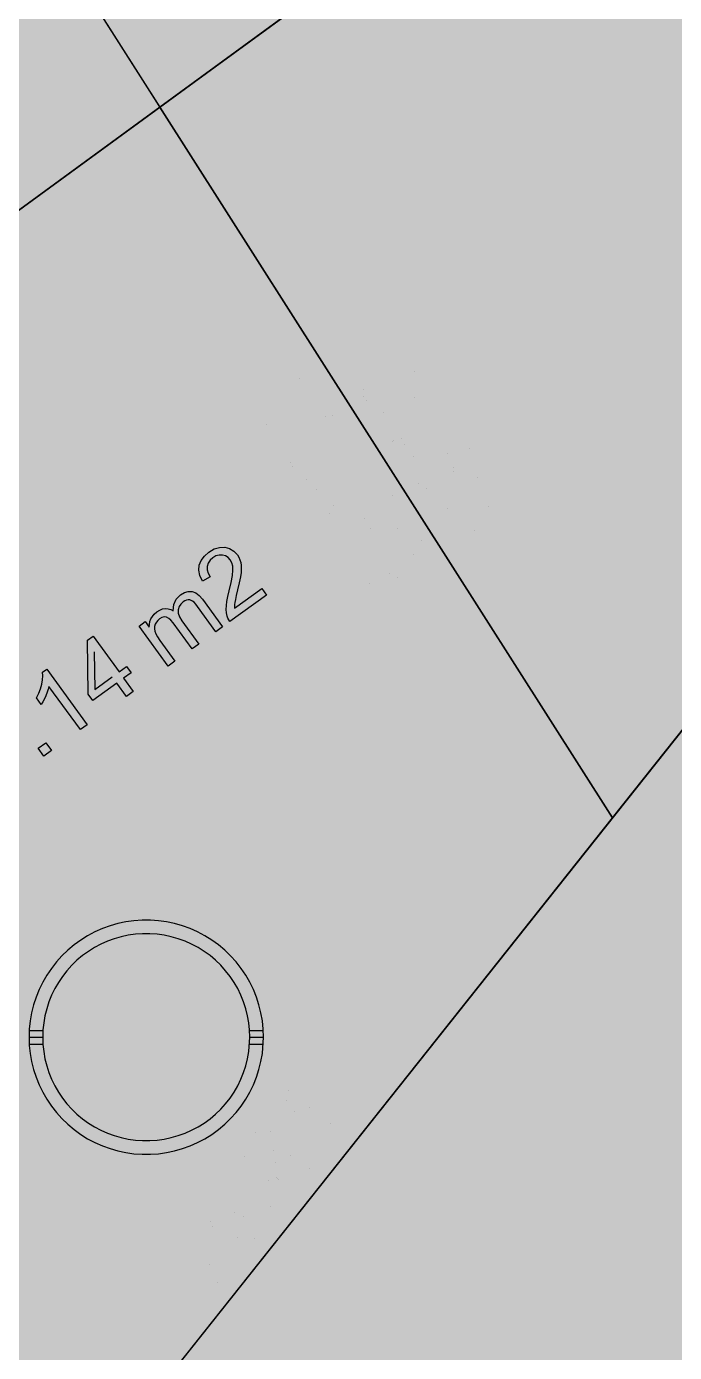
# Model space of a CAD drawing. Extents: x -5280327 to 29700, y -3925683 to 5564800.
# Drawn here: x 20652 to 21023, y 5050 to 5810 of the extents above; entities that cross this region are included whole.
import ezdxf

# ---------------------------------------------------------------- set-up
doc = ezdxf.new("R2010")
doc.units = 0
doc.linetypes.add('6', pattern=[2640.874023, 1320.437012, -1320.437012])
doc.layers.get('0').update_dxf_attribs({"linetype": 'CONTINUOUS'})
for name, color, linetype in [('31_PREDIOS_TOTAL', 7, 'CONTINUOUS'), ('CIRCULO', 7, 'CONTINUOUS'), ('LOTES', 7, 'CONTINUOUS')]:
    doc.layers.add(name, color=color, linetype=linetype)

msp = doc.modelspace()

# ---------------------------------------------------------------- linework, layer by layer
at = {"color": 7, "linetype": '6', "const_width": 10343.08}
msp.add_lwpolyline([(0, 29405.62), (24528.32, 0)], dxfattribs=at)
msp.add_lwpolyline([(0, 29405.62), (24528.32, 0)], dxfattribs=at)
at = {"color": 7}
for points in [[(21709, 6264.81), (21615.4, 6411.82), (20728.18, 5763.43), (20987.49, 5356.19), (21709, 6264.81)], [(20987.49, 5356.19), (20728.18, 5763.43), (20284.57, 5439.24), (20626.74, 4901.89), (20987.49, 5356.19)]]:
    msp.add_lwpolyline(points, dxfattribs=at)
for points in [[(17635.32, 4495.49, 66061.73), (18499.52, 3138.29, 66061.73), (20519.62, 4766.99, 66061.73), (21709, 6264.81, 66061.73), (21170.51, 7110.5, 66061.73), (17635.32, 4495.49, 66061.73)], [(21615.4, 6411.82, 66284.73), (18066.53, 3818.29, 66284.73)], [(20519.62, 4766.99, 66061.73), (21709, 6264.81, 66061.73)]]:
    msp.add_polyline3d(points, dxfattribs=at)
at = {"layer": '31_PREDIOS_TOTAL', "color": 7, "const_width": 0.00153}
for points in [[(20836.79, 5610.47), (20834.21, 5614.53), (20860.06, 5630.99), (20860.06, 5630.99), (20858.44, 5631.47), (20856.69, 5632.16), (20854.81, 5633.05), (20854.81, 5633.05), (20852.99, 5634.04), (20851.38, 5635.01), (20850, 5635.98), (20853.92, 5638.48), (20853.92, 5638.48), (20856.45, 5637.03), (20859, 5635.87), (20861.58, 5635), (20861.58, 5635), (20864.06, 5634.42), (20866.3, 5634.16), (20868.3, 5634.21), (20869.96, 5631.59), (20836.79, 5610.47)], [(20860.88, 5581.25), (20856.98, 5578.76), (20843.08, 5600.6), (20843.08, 5600.6), (20844.06, 5601.18), (20845.1, 5601.62), (20846.19, 5601.92), (20846.19, 5601.92), (20848.1, 5602.2), (20850.13, 5602.24), (20852.29, 5602.05), (20852.29, 5602.05), (20854.7, 5601.61), (20857.49, 5600.9), (20860.67, 5599.93), (20860.67, 5599.93), (20865.45, 5598.47), (20869.33, 5597.53), (20872.3, 5597.1), (20872.3, 5597.1), (20874.66, 5597.13), (20876.69, 5597.53), (20878.39, 5598.32), (20878.39, 5598.32), (20879.79, 5599.48), (20880.78, 5600.92), (20881.36, 5602.63), (20881.36, 5602.63), (20881.47, 5604.48), (20881.07, 5606.33), (20880.15, 5608.18), (20880.15, 5608.18), (20878.79, 5609.88), (20877.21, 5611.07), (20875.41, 5611.75), (20875.41, 5611.75), (20873.46, 5611.89), (20871.46, 5611.45), (20869.41, 5610.43), (20867.18, 5614.87), (20867.18, 5614.87), (20870.39, 5616.15), (20873.45, 5616.58), (20876.34, 5616.18), (20876.34, 5616.18), (20879.02, 5614.97), (20881.43, 5612.98), (20883.57, 5610.23), (20883.57, 5610.23), (20885.15, 5607.09), (20885.87, 5604.02), (20885.72, 5601.02), (20885.72, 5601.02), (20884.8, 5598.27), (20883.21, 5595.96), (20880.95, 5594.09), (20880.95, 5594.09), (20879.58, 5593.34), (20878.11, 5592.79), (20876.54, 5592.42), (20876.54, 5592.42), (20874.82, 5592.25), (20872.9, 5592.29), (20870.79, 5592.54), (20870.79, 5592.54), (20868.22, 5593.06), (20864.96, 5593.91), (20860.99, 5595.09), (20860.99, 5595.09), (20857.8, 5596.08), (20855.42, 5596.76), (20853.85, 5597.13), (20853.85, 5597.13), (20852.7, 5597.32), (20851.61, 5597.43), (20850.56, 5597.45), (20860.88, 5581.25)], [(20789.86, 5580.59), (20787.28, 5584.65), (20813.13, 5601.1), (20813.13, 5601.1), (20811.51, 5601.59), (20809.76, 5602.28), (20807.89, 5603.17), (20807.89, 5603.17), (20806.06, 5604.15), (20804.45, 5605.13), (20803.07, 5606.1), (20806.99, 5608.6), (20806.99, 5608.6), (20809.52, 5607.15), (20812.07, 5605.99), (20814.66, 5605.12), (20814.66, 5605.12), (20817.14, 5604.54), (20819.37, 5604.28), (20821.37, 5604.33), (20823.04, 5601.71), (20789.86, 5580.59)], [(20813.95, 5551.36), (20810.05, 5548.88), (20796.15, 5570.72), (20796.15, 5570.72), (20797.13, 5571.3), (20798.17, 5571.74), (20799.27, 5572.04), (20799.27, 5572.04), (20801.17, 5572.31), (20803.2, 5572.36), (20805.36, 5572.17), (20805.36, 5572.17), (20807.77, 5571.73), (20810.57, 5571.02), (20813.74, 5570.05), (20813.74, 5570.05), (20818.52, 5568.59), (20822.4, 5567.65), (20825.38, 5567.22), (20825.38, 5567.22), (20827.73, 5567.25), (20829.76, 5567.65), (20831.46, 5568.44), (20831.46, 5568.44), (20832.86, 5569.6), (20833.85, 5571.04), (20834.43, 5572.75), (20834.43, 5572.75), (20834.54, 5574.6), (20834.14, 5576.45), (20833.22, 5578.3), (20833.22, 5578.3), (20831.87, 5580), (20830.29, 5581.19), (20828.48, 5581.87), (20828.48, 5581.87), (20826.54, 5582.01), (20824.53, 5581.57), (20822.48, 5580.55), (20820.25, 5584.99), (20820.25, 5584.99), (20823.47, 5586.27), (20826.52, 5586.7), (20829.41, 5586.3), (20829.41, 5586.3), (20832.1, 5585.08), (20834.5, 5583.1), (20836.64, 5580.35), (20836.64, 5580.35), (20838.22, 5577.21), (20838.94, 5574.14), (20838.79, 5571.14), (20838.79, 5571.14), (20837.88, 5568.39), (20836.29, 5566.08), (20834.02, 5564.21), (20834.02, 5564.21), (20832.65, 5563.46), (20831.18, 5562.91), (20829.61, 5562.54), (20829.61, 5562.54), (20827.89, 5562.37), (20825.97, 5562.41), (20823.86, 5562.66), (20823.86, 5562.66), (20821.3, 5563.18), (20818.03, 5564.03), (20814.06, 5565.21), (20814.06, 5565.21), (20810.88, 5566.2), (20808.49, 5566.88), (20806.92, 5567.25), (20806.92, 5567.25), (20805.78, 5567.44), (20804.68, 5567.54), (20803.63, 5567.57), (20813.95, 5551.36)], [(20876.65, 5567.12), (20879.77, 5563.41), (20879.77, 5563.41), (20878.05, 5561.51), (20876.9, 5559.66), (20876.32, 5557.87), (20876.32, 5557.87), (20876.24, 5556.13), (20876.6, 5554.44), (20877.4, 5552.81), (20877.4, 5552.81), (20878.77, 5551.14), (20880.46, 5549.95), (20882.46, 5549.24), (20882.46, 5549.24), (20884.59, 5549.05), (20886.64, 5549.44), (20888.63, 5550.4), (20888.63, 5550.4), (20890.26, 5551.71), (20891.4, 5553.3), (20892.08, 5555.16), (20892.08, 5555.16), (20892.24, 5557.12), (20891.86, 5559.06), (20890.93, 5560.95), (20890.93, 5560.95), (20890.36, 5561.75), (20889.6, 5562.61), (20888.66, 5563.53), (20892.51, 5565.34), (20892.51, 5565.34), (20892.65, 5565.08), (20892.77, 5564.85), (20892.88, 5564.66), (20892.88, 5564.66), (20894.09, 5563.09), (20895.53, 5561.82), (20897.2, 5560.86), (20897.2, 5560.86), (20899, 5560.38), (20900.83, 5560.58), (20902.69, 5561.44), (20902.69, 5561.44), (20903.99, 5562.5), (20904.9, 5563.79), (20905.43, 5565.3), (20905.43, 5565.3), (20905.54, 5566.92), (20905.2, 5568.54), (20904.41, 5570.13), (20904.41, 5570.13), (20903.29, 5571.52), (20901.96, 5572.52), (20900.41, 5573.13), (20900.41, 5573.13), (20898.66, 5573.32), (20896.75, 5573.05), (20894.66, 5572.32), (20892.8, 5576.83), (20892.8, 5576.83), (20895.76, 5577.73), (20898.58, 5577.94), (20901.27, 5577.48), (20901.27, 5577.48), (20903.72, 5576.37), (20905.86, 5574.66), (20907.69, 5572.35), (20907.69, 5572.35), (20908.68, 5570.51), (20909.35, 5568.6), (20909.7, 5566.63), (20909.7, 5566.63), (20909.72, 5564.68), (20909.4, 5562.84), (20908.75, 5561.13), (20908.75, 5561.13), (20907.81, 5559.59), (20906.65, 5558.29), (20905.26, 5557.21), (20905.26, 5557.21), (20903.79, 5556.46), (20902.25, 5556.01), (20900.63, 5555.88), (20900.63, 5555.88), (20898.97, 5556.07), (20897.31, 5556.61), (20895.66, 5557.5), (20895.66, 5557.5), (20896.2, 5555.31), (20896.23, 5553.19), (20895.76, 5551.16), (20895.76, 5551.16), (20894.79, 5549.28), (20893.36, 5547.61), (20891.46, 5546.15), (20891.46, 5546.15), (20888.5, 5544.76), (20885.39, 5544.25), (20882.12, 5544.63), (20882.12, 5544.63), (20878.99, 5545.86), (20876.29, 5547.88), (20874.03, 5550.69), (20874.03, 5550.69), (20872.58, 5553.61), (20871.91, 5556.57), (20872.02, 5559.57), (20872.02, 5559.57), (20872.87, 5562.42), (20874.42, 5564.94), (20876.65, 5567.12)], [(20861.2, 5572.14), (20865.82, 5575.08), (20868.76, 5570.46), (20864.14, 5567.52), (20861.2, 5572.14)], [(20829.72, 5537.24), (20832.85, 5533.53), (20832.85, 5533.53), (20831.13, 5531.63), (20829.98, 5529.78), (20829.39, 5527.99), (20829.39, 5527.99), (20829.31, 5526.25), (20829.67, 5524.56), (20830.47, 5522.93), (20830.47, 5522.93), (20831.85, 5521.26), (20833.53, 5520.07), (20835.54, 5519.36), (20835.54, 5519.36), (20837.66, 5519.17), (20839.72, 5519.56), (20841.7, 5520.51), (20841.7, 5520.51), (20843.33, 5521.83), (20844.48, 5523.42), (20845.15, 5525.27), (20845.15, 5525.27), (20845.31, 5527.24), (20844.93, 5529.18), (20844.01, 5531.07), (20844.01, 5531.07), (20843.43, 5531.87), (20842.67, 5532.73), (20841.73, 5533.65), (20845.58, 5535.46), (20845.58, 5535.46), (20845.72, 5535.19), (20845.84, 5534.97), (20845.95, 5534.78), (20845.95, 5534.78), (20847.17, 5533.21), (20848.61, 5531.94), (20850.28, 5530.98), (20850.28, 5530.98), (20852.07, 5530.5), (20853.9, 5530.7), (20855.77, 5531.56), (20855.77, 5531.56), (20857.06, 5532.62), (20857.97, 5533.91), (20858.5, 5535.42), (20858.5, 5535.42), (20858.61, 5537.04), (20858.27, 5538.65), (20857.48, 5540.25), (20857.48, 5540.25), (20856.37, 5541.64), (20855.04, 5542.64), (20853.48, 5543.25), (20853.48, 5543.25), (20851.74, 5543.44), (20849.82, 5543.17), (20847.73, 5542.44), (20845.87, 5546.95), (20845.87, 5546.95), (20848.83, 5547.85), (20851.66, 5548.06), (20854.34, 5547.6), (20854.34, 5547.6), (20856.8, 5546.49), (20858.94, 5544.78), (20860.76, 5542.47), (20860.76, 5542.47), (20861.75, 5540.63), (20862.42, 5538.72), (20862.77, 5536.75), (20862.77, 5536.75), (20862.79, 5534.8), (20862.48, 5532.96), (20861.82, 5531.25), (20861.82, 5531.25), (20860.88, 5529.71), (20859.72, 5528.4), (20858.33, 5527.33), (20858.33, 5527.33), (20856.86, 5526.58), (20855.32, 5526.13), (20853.7, 5526), (20853.7, 5526), (20852.04, 5526.19), (20850.39, 5526.73), (20848.74, 5527.62), (20848.74, 5527.62), (20849.28, 5525.42), (20849.31, 5523.31), (20848.83, 5521.28), (20848.83, 5521.28), (20847.87, 5519.4), (20846.43, 5517.73), (20844.53, 5516.27), (20844.53, 5516.27), (20841.57, 5514.87), (20838.46, 5514.37), (20835.19, 5514.75), (20835.19, 5514.75), (20832.06, 5515.98), (20829.37, 5518), (20827.1, 5520.81), (20827.1, 5520.81), (20825.65, 5523.73), (20824.98, 5526.69), (20825.1, 5529.69), (20825.1, 5529.69), (20825.95, 5532.54), (20827.49, 5535.05), (20829.72, 5537.24)], [(20892.99, 5541.45), (20896.12, 5537.74), (20896.12, 5537.74), (20894.4, 5535.84), (20893.25, 5533.99), (20892.66, 5532.2), (20892.66, 5532.2), (20892.58, 5530.46), (20892.94, 5528.78), (20893.75, 5527.14), (20893.75, 5527.14), (20895.12, 5525.47), (20896.8, 5524.28), (20898.81, 5523.57), (20898.81, 5523.57), (20900.93, 5523.38), (20902.99, 5523.77), (20904.97, 5524.73), (20904.97, 5524.73), (20906.6, 5526.05), (20907.75, 5527.63), (20908.42, 5529.49), (20908.42, 5529.49), (20908.58, 5531.46), (20908.2, 5533.39), (20907.28, 5535.28), (20907.28, 5535.28), (20906.7, 5536.08), (20905.94, 5536.94), (20905.01, 5537.86), (20908.85, 5539.68), (20908.85, 5539.68), (20908.99, 5539.41), (20909.11, 5539.18), (20909.22, 5538.99), (20909.22, 5538.99), (20910.44, 5537.42), (20911.88, 5536.15), (20913.55, 5535.19), (20913.55, 5535.19), (20915.34, 5534.72), (20917.17, 5534.91), (20919.04, 5535.77), (20919.04, 5535.77), (20920.33, 5536.83), (20921.24, 5538.12), (20921.77, 5539.63), (20921.77, 5539.63), (20921.88, 5541.26), (20921.54, 5542.87), (20920.75, 5544.47), (20920.75, 5544.47), (20919.64, 5545.85), (20918.31, 5546.85), (20916.75, 5547.46), (20916.75, 5547.46), (20915.01, 5547.65), (20913.09, 5547.38), (20911, 5546.65), (20909.14, 5551.17), (20909.14, 5551.17), (20912.1, 5552.06), (20914.93, 5552.28), (20917.61, 5551.81), (20917.61, 5551.81), (20920.07, 5550.7), (20922.21, 5548.99), (20924.03, 5546.68), (20924.03, 5546.68), (20925.02, 5544.84), (20925.69, 5542.94), (20926.04, 5540.96), (20926.04, 5540.96), (20926.06, 5539.01), (20925.75, 5537.18), (20925.09, 5535.46), (20925.09, 5535.46), (20924.15, 5533.92), (20922.99, 5532.62), (20921.6, 5531.55), (20921.6, 5531.55), (20920.13, 5530.79), (20918.59, 5530.35), (20916.97, 5530.21), (20916.97, 5530.21), (20915.31, 5530.41), (20913.66, 5530.95), (20912.01, 5531.84), (20912.01, 5531.84), (20912.55, 5529.64), (20912.58, 5527.53), (20912.1, 5525.5), (20912.1, 5525.5), (20911.14, 5523.62), (20909.71, 5521.94), (20907.81, 5520.48), (20907.81, 5520.48), (20904.84, 5519.09), (20901.73, 5518.58), (20898.46, 5518.97), (20898.46, 5518.97), (20895.33, 5520.19), (20892.64, 5522.21), (20890.37, 5525.03), (20890.37, 5525.03), (20888.92, 5527.95), (20888.25, 5530.9), (20888.37, 5533.9), (20888.37, 5533.9), (20889.22, 5536.75), (20890.76, 5539.27), (20892.99, 5541.45)], [(20814.27, 5542.26), (20818.89, 5545.2), (20821.83, 5540.58), (20817.21, 5537.64), (20814.27, 5542.26)], [(20846.07, 5511.57), (20849.19, 5507.86), (20849.19, 5507.86), (20847.47, 5505.96), (20846.32, 5504.11), (20845.74, 5502.32), (20845.74, 5502.32), (20845.65, 5500.58), (20846.02, 5498.9), (20846.82, 5497.26), (20846.82, 5497.26), (20848.19, 5495.59), (20849.88, 5494.4), (20851.88, 5493.69), (20851.88, 5493.69), (20854, 5493.5), (20856.06, 5493.89), (20858.05, 5494.85), (20858.05, 5494.85), (20859.67, 5496.17), (20860.82, 5497.75), (20861.49, 5499.61), (20861.49, 5499.61), (20861.66, 5501.58), (20861.28, 5503.51), (20860.35, 5505.4), (20860.35, 5505.4), (20859.77, 5506.2), (20859.02, 5507.06), (20858.08, 5507.98), (20861.93, 5509.8), (20861.93, 5509.8), (20862.06, 5509.53), (20862.19, 5509.3), (20862.3, 5509.11), (20862.3, 5509.11), (20863.51, 5507.54), (20864.95, 5506.27), (20866.62, 5505.31), (20866.62, 5505.31), (20868.42, 5504.84), (20870.25, 5505.03), (20872.11, 5505.89), (20872.11, 5505.89), (20873.4, 5506.95), (20874.32, 5508.24), (20874.84, 5509.75), (20874.84, 5509.75), (20874.95, 5511.38), (20874.61, 5512.99), (20873.83, 5514.59), (20873.83, 5514.59), (20872.71, 5515.97), (20871.38, 5516.97), (20869.83, 5517.58), (20869.83, 5517.58), (20868.08, 5517.77), (20866.16, 5517.5), (20864.07, 5516.77), (20862.21, 5521.28), (20862.21, 5521.28), (20865.18, 5522.18), (20868, 5522.39), (20870.69, 5521.93), (20870.69, 5521.93), (20873.14, 5520.82), (20875.28, 5519.11), (20877.1, 5516.8), (20877.1, 5516.8), (20878.09, 5514.96), (20878.76, 5513.06), (20879.11, 5511.08), (20879.11, 5511.08), (20879.14, 5509.13), (20878.82, 5507.3), (20878.16, 5505.58), (20878.16, 5505.58), (20877.23, 5504.04), (20876.06, 5502.74), (20874.67, 5501.66), (20874.67, 5501.66), (20873.21, 5500.91), (20871.66, 5500.47), (20870.04, 5500.33), (20870.04, 5500.33), (20868.39, 5500.53), (20866.73, 5501.07), (20865.08, 5501.95), (20865.08, 5501.95), (20865.62, 5499.76), (20865.65, 5497.64), (20865.17, 5495.62), (20865.17, 5495.62), (20864.21, 5493.74), (20862.78, 5492.06), (20860.88, 5490.6), (20860.88, 5490.6), (20857.92, 5489.21), (20854.8, 5488.7), (20851.53, 5489.08), (20851.53, 5489.08), (20848.41, 5490.31), (20845.71, 5492.33), (20843.45, 5495.15), (20843.45, 5495.15), (20841.99, 5498.06), (20841.32, 5501.02), (20841.44, 5504.02), (20841.44, 5504.02), (20842.29, 5506.87), (20843.83, 5509.39), (20846.07, 5511.57)], [(20832.34, 5175.99), (20829.35, 5172.23), (20805.35, 5191.28), (20805.35, 5191.28), (20805.42, 5189.59), (20805.34, 5187.72), (20805.12, 5185.65), (20805.12, 5185.65), (20804.78, 5183.6), (20804.38, 5181.77), (20803.91, 5180.14), (20800.27, 5183.04), (20800.27, 5183.04), (20800.81, 5185.9), (20801.08, 5188.69), (20801.06, 5191.42), (20801.06, 5191.42), (20800.79, 5193.95), (20800.31, 5196.15), (20799.62, 5198.02), (20801.54, 5200.45), (20832.34, 5175.99)], [(20790.12, 5156.98), (20790.12, 5156.98), (20788.34, 5156.07), (20786.6, 5155.56), (20784.92, 5155.45), (20784.92, 5155.45), (20783.29, 5155.72), (20781.72, 5156.35), (20780.21, 5157.34), (20780.21, 5157.34), (20778.31, 5159.29), (20777.07, 5161.58), (20776.5, 5164.22), (20776.5, 5164.22), (20776.64, 5167.01), (20777.58, 5169.74), (20779.3, 5172.43), (20779.3, 5172.43), (20781.55, 5174.73), (20784.04, 5176.27), (20786.77, 5177.05), (20786.77, 5177.05), (20789.51, 5177.08), (20792.05, 5176.39), (20794.39, 5174.98), (20794.39, 5174.98), (20795.65, 5173.78), (20796.59, 5172.42), (20797.21, 5170.91), (20797.21, 5170.91), (20797.49, 5169.27), (20797.4, 5167.49), (20796.95, 5165.58), (20796.95, 5165.58), (20799.07, 5166.73), (20801.2, 5167.37), (20803.34, 5167.52), (20803.34, 5167.52), (20805.44, 5167.18), (20807.47, 5166.38), (20809.4, 5165.11), (20809.4, 5165.11), (20811.64, 5162.83), (20813.11, 5160.15), (20813.81, 5157.07), (20813.81, 5157.07), (20813.67, 5153.84), (20812.62, 5150.69), (20810.67, 5147.63), (20810.67, 5147.63), (20808.12, 5145.03), (20805.29, 5143.3), (20802.17, 5142.44), (20802.17, 5142.44), (20799, 5142.43), (20796.03, 5143.28), (20793.25, 5144.98), (20793.25, 5144.98), (20791.5, 5146.65), (20790.23, 5148.48), (20789.44, 5150.48), (20789.44, 5150.48), (20789.16, 5152.58), (20789.38, 5154.75), (20790.12, 5156.98)], [(20783.14, 5161.29), (20784.63, 5160.37), (20786.19, 5159.89), (20787.81, 5159.87), (20787.81, 5159.87), (20789.4, 5160.29), (20790.82, 5161.14), (20792.09, 5162.42), (20792.09, 5162.42), (20793.02, 5163.9), (20793.5, 5165.45), (20793.55, 5167.07), (20793.55, 5167.07), (20793.18, 5168.62), (20792.43, 5169.98), (20791.3, 5171.13), (20791.3, 5171.13), (20789.86, 5172.01), (20788.32, 5172.45), (20786.67, 5172.46), (20786.67, 5172.46), (20785.07, 5172.05), (20783.65, 5171.24), (20782.43, 5170.02), (20782.43, 5170.02), (20781.51, 5168.54), (20781.02, 5166.98), (20780.97, 5165.34), (20780.97, 5165.34), (20781.32, 5163.77), (20782.05, 5162.42), (20783.14, 5161.29)], [(20796.35, 5148.83), (20797.47, 5148.07), (20798.72, 5147.5), (20800.07, 5147.12), (20800.07, 5147.12), (20801.47, 5146.98), (20802.85, 5147.11), (20804.2, 5147.54), (20804.2, 5147.54), (20805.48, 5148.2), (20806.62, 5149.07), (20807.61, 5150.13), (20807.61, 5150.13), (20808.76, 5151.97), (20809.36, 5153.92), (20809.41, 5155.96), (20809.41, 5155.96), (20808.92, 5157.94), (20807.91, 5159.69), (20806.39, 5161.22), (20806.39, 5161.22), (20804.52, 5162.38), (20802.54, 5162.97), (20800.45, 5162.99), (20800.45, 5162.99), (20798.43, 5162.46), (20796.64, 5161.42), (20795.08, 5159.87), (20795.08, 5159.87), (20793.95, 5158.04), (20793.37, 5156.11), (20793.34, 5154.07), (20793.34, 5154.07), (20793.84, 5152.09), (20794.84, 5150.35), (20796.35, 5148.83)], [(20783.36, 5114.31), (20776.02, 5120.15), (20765.46, 5106.84), (20762, 5109.58), (20753.24, 5139.36), (20755.68, 5142.44), (20775.56, 5126.65), (20778.85, 5130.8), (20782.3, 5128.05), (20779.01, 5123.91), (20786.36, 5118.08), (20783.36, 5114.31)], [(20758.74, 5133.87), (20764.94, 5113.28), (20772.57, 5122.89)], [(20794.38, 5128.19), (20790.09, 5131.59), (20793.5, 5135.88), (20797.79, 5132.47), (20794.38, 5128.19)], [(20766.12, 5092.6), (20763.13, 5088.83), (20739.13, 5107.89), (20739.13, 5107.89), (20739.2, 5106.2), (20739.12, 5104.32), (20738.89, 5102.26), (20738.89, 5102.26), (20738.56, 5100.21), (20738.16, 5098.37), (20737.69, 5096.75), (20734.05, 5099.64), (20734.05, 5099.64), (20734.59, 5102.5), (20734.86, 5105.29), (20734.84, 5108.02), (20734.84, 5108.02), (20734.57, 5110.55), (20734.09, 5112.75), (20733.4, 5114.63), (20735.32, 5117.05), (20766.12, 5092.6)]]:
    msp.add_lwpolyline(points, dxfattribs=at)
at = {"layer": '31_PREDIOS_TOTAL', "color": 7}
for points in [[(20786.62, 5487.64, 33030.86), (20789.33, 5483.9, 33030.86), (20768.35, 5468.73, 33030.86), (20768.35, 5468.73, 33030.86), (20767.71, 5469.67, 33030.86), (20767.21, 5470.69, 33030.86), (20766.85, 5471.76, 33030.86), (20766.85, 5471.76, 33030.86), (20766.46, 5473.65, 33030.86), (20766.3, 5475.67, 33030.86), (20766.36, 5477.84, 33030.86), (20766.36, 5477.84, 33030.86), (20766.66, 5480.27, 33030.86), (20767.2, 5483.1, 33030.86), (20767.98, 5486.33, 33030.86), (20767.98, 5486.33, 33030.86), (20769.15, 5491.19, 33030.86), (20769.87, 5495.11, 33030.86), (20770.11, 5498.11, 33030.86), (20770.11, 5498.11, 33030.86), (20769.95, 5500.46, 33030.86), (20769.43, 5502.46, 33030.86), (20768.54, 5504.11, 33030.86), (20768.54, 5504.11, 33030.86), (20767.3, 5505.44, 33030.86), (20765.81, 5506.34, 33030.86), (20764.06, 5506.82, 33030.86), (20764.06, 5506.82, 33030.86), (20762.21, 5506.82, 33030.86), (20760.38, 5506.31, 33030.86), (20758.59, 5505.29, 33030.86), (20758.59, 5505.29, 33030.86), (20756.98, 5503.83, 33030.86), (20755.88, 5502.19, 33030.86), (20755.31, 5500.34, 33030.86), (20755.31, 5500.34, 33030.86), (20755.29, 5498.39, 33030.86), (20755.84, 5496.42, 33030.86), (20756.98, 5494.43, 33030.86), (20752.68, 5491.95, 33030.86), (20752.68, 5491.95, 33030.86), (20751.22, 5495.08, 33030.86), (20750.6, 5498.1, 33030.86), (20750.83, 5501.01, 33030.86), (20750.83, 5501.01, 33030.86), (20751.89, 5503.76, 33030.86), (20753.72, 5506.28, 33030.86), (20756.34, 5508.58, 33030.86), (20756.34, 5508.58, 33030.86), (20759.38, 5510.34, 33030.86), (20762.4, 5511.24, 33030.86), (20765.41, 5511.27, 33030.86), (20765.41, 5511.27, 33030.86), (20768.2, 5510.52, 33030.86), (20770.61, 5509.07, 33030.86), (20772.61, 5506.92, 33030.86), (20772.61, 5506.92, 33030.86), (20773.44, 5505.59, 33030.86), (20774.08, 5504.16, 33030.86), (20774.54, 5502.61, 33030.86), (20774.54, 5502.61, 33030.86), (20774.81, 5500.9, 33030.86), (20774.88, 5498.99, 33030.86), (20774.75, 5496.87, 33030.86), (20774.75, 5496.87, 33030.86), (20774.39, 5494.28, 33030.86), (20773.73, 5490.97, 33030.86), (20772.79, 5486.94, 33030.86), (20772.79, 5486.94, 33030.86), (20771.99, 5483.69, 33030.86), (20771.46, 5481.28, 33030.86), (20771.17, 5479.69, 33030.86), (20771.17, 5479.69, 33030.86), (20771.05, 5478.53, 33030.86), (20771.01, 5477.43, 33030.86), (20771.05, 5476.38, 33030.86), (20786.62, 5487.64, 33030.86)], [(20733, 5443.16, 33030.86), (20716.37, 5466.15, 33030.86), (20719.86, 5468.67, 33030.86), (20722.19, 5465.45, 33030.86), (20722.19, 5465.45, 33030.86), (20722.23, 5467.08, 33030.86), (20722.53, 5468.68, 33030.86), (20723.1, 5470.24, 33030.86), (20723.1, 5470.24, 33030.86), (20723.94, 5471.72, 33030.86), (20725.06, 5473.05, 33030.86), (20726.45, 5474.23, 33030.86), (20726.45, 5474.23, 33030.86), (20728.14, 5475.27, 33030.86), (20729.79, 5475.93, 33030.86), (20731.41, 5476.2, 33030.86), (20731.41, 5476.2, 33030.86), (20732.97, 5476.11, 33030.86), (20734.45, 5475.68, 33030.86), (20735.86, 5474.9, 33030.86), (20735.86, 5474.9, 33030.86), (20736.24, 5478.59, 33030.86), (20737.64, 5481.64, 33030.86), (20740.05, 5484.06, 33030.86), (20740.05, 5484.06, 33030.86), (20742.3, 5485.38, 33030.86), (20744.51, 5486.01, 33030.86), (20746.68, 5485.97, 33030.86), (20746.68, 5485.97, 33030.86), (20748.78, 5485.22, 33030.86), (20750.8, 5483.72, 33030.86), (20752.74, 5481.47, 33030.86), (20764.15, 5465.69, 33030.86), (20760.27, 5462.89, 33030.86), (20749.8, 5477.37, 33030.86), (20749.8, 5477.37, 33030.86), (20748.74, 5478.75, 33030.86), (20747.8, 5479.78, 33030.86), (20746.99, 5480.46, 33030.86), (20746.99, 5480.46, 33030.86), (20746.2, 5480.87, 33030.86), (20745.35, 5481.09, 33030.86), (20744.42, 5481.12, 33030.86), (20744.42, 5481.12, 33030.86), (20743.46, 5480.96, 33030.86), (20742.53, 5480.61, 33030.86), (20741.62, 5480.06, 33030.86), (20741.62, 5480.06, 33030.86), (20740.23, 5478.78, 33030.86), (20739.27, 5477.27, 33030.86), (20738.76, 5475.54, 33030.86), (20738.76, 5475.54, 33030.86), (20738.81, 5473.6, 33030.86), (20739.52, 5471.49, 33030.86), (20740.9, 5469.21, 33030.86), (20750.55, 5455.86, 33030.86), (20746.66, 5453.04, 33030.86), (20735.86, 5467.98, 33030.86), (20735.86, 5467.98, 33030.86), (20734.6, 5469.49, 33030.86), (20733.34, 5470.56, 33030.86), (20732.09, 5471.18, 33030.86), (20732.09, 5471.18, 33030.86), (20730.79, 5471.35, 33030.86), (20729.44, 5471.03, 33030.86), (20728.03, 5470.23, 33030.86), (20728.03, 5470.23, 33030.86), (20727.03, 5469.36, 33030.86), (20726.22, 5468.34, 33030.86), (20725.61, 5467.16, 33030.86), (20725.61, 5467.16, 33030.86), (20725.25, 5465.89, 33030.86), (20725.19, 5464.55, 33030.86), (20725.42, 5463.17, 33030.86), (20725.42, 5463.17, 33030.86), (20725.99, 5461.64, 33030.86), (20726.94, 5459.89, 33030.86), (20728.27, 5457.91, 33030.86), (20736.89, 5445.98, 33030.86), (20733, 5443.16, 33030.86)], [(20709.06, 5425.85, 33030.86), (20703.56, 5433.44, 33030.86), (20689.79, 5423.49, 33030.86), (20687.21, 5427.06, 33030.86), (20686.82, 5458.1, 33030.86), (20690, 5460.4, 33030.86), (20704.87, 5439.83, 33030.86), (20709.16, 5442.93, 33030.86), (20711.74, 5439.36, 33030.86), (20707.46, 5436.26, 33030.86), (20712.95, 5428.66, 33030.86), (20709.06, 5425.85, 33030.86)], [(20690.63, 5451.33, 33030.86), (20691.04, 5429.83, 33030.86), (20700.98, 5437.02, 33030.86)], [(20686.58, 5409.6, 33030.86), (20682.69, 5406.78, 33030.86), (20664.73, 5431.61, 33030.86), (20664.73, 5431.61, 33030.86), (20664.34, 5429.96, 33030.86), (20663.76, 5428.18, 33030.86), (20662.98, 5426.25, 33030.86), (20662.98, 5426.25, 33030.86), (20662.1, 5424.37, 33030.86), (20661.22, 5422.71, 33030.86), (20660.33, 5421.27, 33030.86), (20657.61, 5425.04, 33030.86), (20657.61, 5425.04, 33030.86), (20658.91, 5427.65, 33030.86), (20659.91, 5430.27, 33030.86), (20660.63, 5432.9, 33030.86), (20660.63, 5432.9, 33030.86), (20661.06, 5435.41, 33030.86), (20661.19, 5437.65, 33030.86), (20661.03, 5439.65, 33030.86), (20663.54, 5441.46, 33030.86), (20686.58, 5409.6, 33030.86)], [(20661.78, 5391.65, 33030.86), (20658.57, 5396.09, 33030.86), (20663, 5399.3, 33030.86), (20666.21, 5394.86, 33030.86), (20661.78, 5391.65, 33030.86)]]:
    msp.add_polyline3d(points, dxfattribs=at)
at = {"layer": '@NUMEROS DE LOTES', "color": 7, "const_width": 9.98}
for points in [[(20706.04, 5260), (20706.04, 5204.23), (20690.63, 5204.23), (20690.63, 5240.77), (20690.63, 5240.77), (20688.16, 5239), (20685.75, 5237.46), (20683.39, 5236.17), (20683.39, 5236.17), (20680.86, 5235.02), (20677.94, 5233.89), (20674.62, 5232.81), (20674.62, 5245.3), (20674.62, 5245.3), (20679.42, 5247.08), (20683.44, 5249.09), (20686.7, 5251.32), (20686.7, 5251.32), (20689.36, 5253.85), (20691.6, 5256.74), (20693.43, 5260), (20706.04, 5260)], [(20757.13, 5260), (20757.13, 5204.23), (20741.72, 5204.23), (20741.72, 5240.77), (20741.72, 5240.77), (20739.25, 5239), (20736.84, 5237.46), (20734.48, 5236.17), (20734.48, 5236.17), (20731.95, 5235.02), (20729.03, 5233.89), (20725.71, 5232.81), (20725.71, 5245.3), (20725.71, 5245.3), (20730.51, 5247.08), (20734.54, 5249.09), (20737.79, 5251.32), (20737.79, 5251.32), (20740.45, 5253.85), (20742.69, 5256.74), (20744.52, 5260), (20757.13, 5260)]]:
    msp.add_lwpolyline(points, dxfattribs=at)
at = {"layer": 'CIRCULO', "color": 7}
for points in [[(20787.58, 5230.54), (20787.42, 5235.22), (20786.93, 5239.89), (20786.11, 5244.5), (20784.98, 5249.05), (20783.53, 5253.5), (20781.78, 5257.85), (20779.72, 5262.06), (20777.38, 5266.12), (20774.76, 5270), (20771.87, 5273.7), (20768.74, 5277.18), (20765.37, 5280.44), (20761.78, 5283.45), (20757.99, 5286.2), (20754.01, 5288.69), (20749.87, 5290.89), (20745.59, 5292.79), (20741.19, 5294.39), (20736.68, 5295.69), (20732.1, 5296.66), (20727.46, 5297.31), (20722.78, 5297.64), (20718.1, 5297.64), (20713.42, 5297.31), (20708.78, 5296.66), (20704.2, 5295.69), (20699.69, 5294.39), (20695.29, 5292.79), (20691.01, 5290.89), (20686.87, 5288.69), (20682.9, 5286.2), (20679.11, 5283.45), (20675.52, 5280.44), (20672.14, 5277.18), (20669.01, 5273.7), (20666.12, 5270), (20663.5, 5266.12), (20661.16, 5262.06), (20659.11, 5257.85), (20657.35, 5253.5), (20655.9, 5249.05), (20654.77, 5244.5), (20653.95, 5239.89), (20653.46, 5235.22), (20653.3, 5230.54), (20653.46, 5225.86), (20653.95, 5221.2), (20654.77, 5216.58), (20655.9, 5212.03), (20657.35, 5207.58), (20659.11, 5203.23), (20661.16, 5199.02), (20663.5, 5194.96), (20666.12, 5191.08), (20669.01, 5187.38), (20672.14, 5183.9), (20675.52, 5180.65), (20679.11, 5177.63), (20682.9, 5174.88), (20686.87, 5172.4), (20691.01, 5170.2), (20695.29, 5168.29), (20699.69, 5166.69), (20704.2, 5165.4), (20708.78, 5164.42), (20713.42, 5163.77), (20718.1, 5163.44), (20722.78, 5163.44), (20727.46, 5163.77), (20732.1, 5164.42), (20736.68, 5165.4), (20741.19, 5166.69), (20745.59, 5168.29), (20749.87, 5170.2), (20754.01, 5172.4), (20757.99, 5174.88), (20761.78, 5177.63), (20765.37, 5180.65), (20768.74, 5183.9), (20771.87, 5187.38), (20774.76, 5191.08), (20777.38, 5194.96), (20779.72, 5199.02), (20781.78, 5203.23), (20783.53, 5207.58), (20784.98, 5212.03), (20786.11, 5216.58), (20786.93, 5221.2), (20787.58, 5230.54)], [(20779.75, 5230.54), (20779.6, 5234.68), (20779.17, 5238.79), (20778.45, 5242.87), (20777.45, 5246.89), (20776.17, 5250.83), (20774.62, 5254.66), (20772.81, 5258.38), (20770.74, 5261.97), (20768.42, 5265.4), (20765.87, 5268.66), (20763.1, 5271.74), (20760.12, 5274.61), (20756.95, 5277.28), (20753.6, 5279.71), (20750.09, 5281.9), (20746.44, 5283.85), (20742.66, 5285.53), (20738.77, 5286.95), (20734.79, 5288.09), (20730.74, 5288.95), (20726.64, 5289.52), (20722.51, 5289.81), (20718.37, 5289.81), (20714.24, 5289.52), (20710.14, 5288.95), (20706.09, 5288.09), (20702.11, 5286.95), (20698.22, 5285.53), (20694.44, 5283.85), (20690.79, 5281.9), (20687.28, 5279.71), (20683.93, 5277.28), (20680.76, 5274.61), (20677.78, 5271.74), (20675.01, 5268.66), (20672.46, 5265.4), (20670.15, 5261.97), (20668.08, 5258.38), (20666.26, 5254.66), (20664.71, 5250.83), (20663.43, 5246.89), (20662.43, 5242.87), (20661.71, 5238.79), (20661.28, 5234.68), (20661.13, 5230.54), (20661.28, 5226.4), (20661.71, 5222.29), (20662.43, 5218.21), (20663.43, 5214.19), (20664.71, 5210.26), (20666.26, 5206.42), (20668.08, 5202.7), (20670.15, 5199.11), (20672.46, 5195.68), (20675.01, 5192.42), (20677.78, 5189.34), (20680.76, 5186.47), (20683.93, 5183.81), (20687.28, 5181.37), (20690.79, 5179.18), (20694.44, 5177.24), (20698.22, 5175.55), (20702.11, 5174.14), (20706.09, 5173), (20710.14, 5172.14), (20714.24, 5171.56), (20718.37, 5171.27), (20722.51, 5171.27), (20726.64, 5171.56), (20730.74, 5172.14), (20734.79, 5173), (20738.77, 5174.14), (20742.66, 5175.55), (20746.44, 5177.24), (20750.09, 5179.18), (20753.6, 5181.37), (20756.95, 5183.81), (20760.12, 5186.47), (20763.1, 5189.34), (20765.87, 5192.42), (20768.42, 5195.68), (20770.74, 5199.11), (20772.81, 5202.7), (20774.62, 5206.42), (20776.17, 5210.26), (20777.45, 5214.19), (20778.45, 5218.21), (20779.17, 5222.29), (20779.75, 5230.54)], [(20653.3, 5230.54), (20661.13, 5230.54)], [(20653.42, 5234.46), (20661.26, 5234.46)], [(20779.62, 5234.46), (20787.47, 5234.46)], [(20779.75, 5230.54), (20787.58, 5230.54)], [(20653.42, 5226.62), (20661.26, 5226.62)], [(20779.62, 5226.62), (20787.47, 5226.62)]]:
    msp.add_lwpolyline(points, dxfattribs=at)
at = {"layer": 'LOTES', "color": 7}
msp.add_lwpolyline([(20728.18, 5763.43), (20949.98, 5925.53), (20507.66, 6620.18), (20286.71, 6456.75), (20728.18, 5763.43)], dxfattribs=at)
for points in [[(20065.76, 6293.31, 66061.73), (20286.71, 6456.75, 66061.73), (20728.18, 5763.43, 66061.73), (20506.38, 5601.34, 66061.73), (20065.76, 6293.31, 66061.73)], [(20286.71, 6456.75, 66061.73), (20987.49, 5356.19, 66061.73)], [(21615.4, 6411.82, 33030.86), (20284.57, 5439.24, 33030.86), (20626.74, 4901.89, 33030.86), (21709, 6264.81, 33030.86)], [(21709, 6264.81, 33030.86), (21615.4, 6411.82, 33030.86), (20284.57, 5439.24, 33030.86), (20626.74, 4901.89, 33030.86), (21709, 6264.81, 33030.86)]]:
    msp.add_polyline3d(points, dxfattribs=at)

doc.saveas('drawing.dxf')
